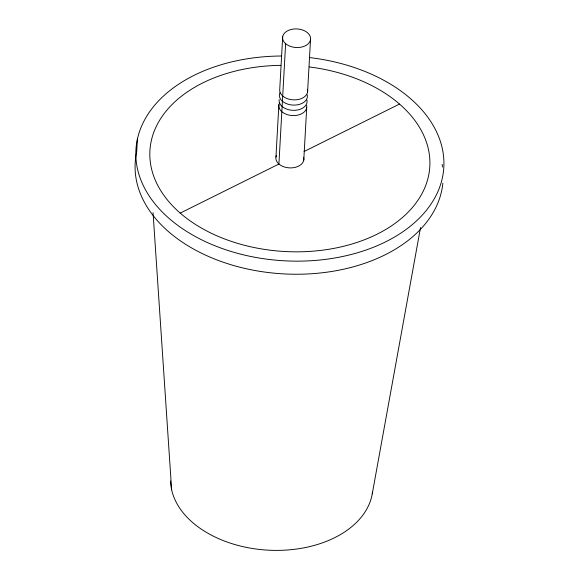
<?xml version="1.0" encoding="UTF-8"?>
<svg xmlns="http://www.w3.org/2000/svg" width="579" height="579" viewBox="0 0 579 579"><rect width="100%" height="100%" fill="white"/><g stroke="black" fill="none" stroke-linecap="round" stroke-linejoin="round"><path stroke-width="0.87" d="M137.397 139.141L136.666 152.226A154.188 102.367 3.2 0 0 273.042 273.064A154.188 102.367 3.2 0 0 442.863 183.167M275.951 157.09L278.875 104.763M282.682 36.738L279.758 89.065A14.019 9.307 3.2 0 0 293.908 99.877A14.019 9.307 3.2 0 0 307.521 89.615M285.628 43.678L278.904 164.038L180.221 213.108M303.78 160.079L306.704 107.745M307.587 92.047L310.51 39.719A14.019 9.307 3.2 0 0 291.013 29.507A14.019 9.307 3.2 0 0 288.262 45.451A14.019 9.307 3.2 0 0 310.51 39.719M372.261 493.807L420.535 227.482M304.069 151.524L399.51 104.054M153.059 212.746L171.645 489.812M372.521 492.078A101.274 67.236 3.2 0 1 268.142 550.166A101.274 67.236 3.2 0 1 170.552 481.004M309.302 57.545A154.188 102.367 3.2 0 1 417.893 219.571A154.188 102.367 3.2 0 1 155.997 205.104A154.188 102.367 3.2 0 1 281.503 56.011M309.389 66.954A140.176 93.067 3.2 0 1 405.836 214.425A140.176 93.067 3.2 0 1 168.351 201.101A140.176 93.067 3.2 0 1 280.75 65.347M442.117 164.378A154.188 102.367 3.2 0 1 442.537 167.034M303.714 157.64A14.019 9.307 3.2 0 1 288.878 167.845A14.019 9.307 3.2 0 1 276.444 155.512M306.646 105.313A14.019 9.307 3.2 0 1 291.809 115.518A14.019 9.307 3.2 0 1 279.368 103.185M306.935 100.08A14.019 9.307 3.2 0 1 293.321 110.343A14.019 9.307 3.2 0 1 279.172 99.53M307.232 94.847A14.019 9.307 3.2 0 1 292.395 105.052A14.019 9.307 3.2 0 1 279.954 92.72"/></g></svg>
